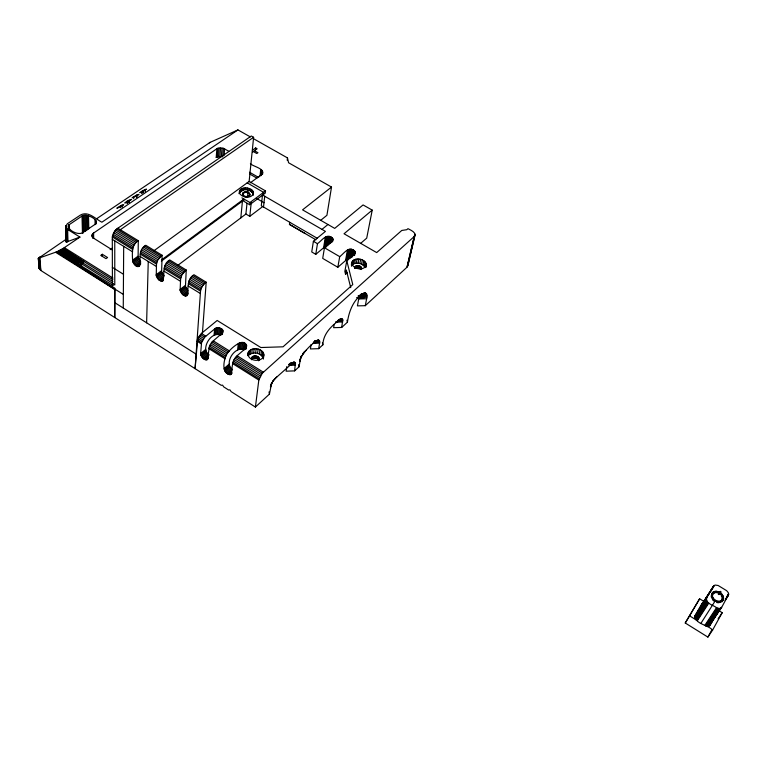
<?xml version="1.0" encoding="UTF-8"?>
<svg xmlns="http://www.w3.org/2000/svg" width="767" height="767" viewBox="0 0 767 767"><rect width="100%" height="100%" fill="white"/><g stroke="black" fill="none" stroke-linecap="round" stroke-linejoin="round"><path stroke-width="1.15" d="M114.772 317.5L114.877 288.2L56.528 251.902L38.35 258.335L65.914 239.409M250.406 163.611C252.736 166.621 266.091 168.558 261.72 174.483L250.243 182.862M720.702 591.817C719.609 596.985 716.493 593.84 720.108 591.453C723.06 591.827 714.978 598.155 720.108 591.453M317.519 238.441L261.298 205.729L262.496 194.962L325.438 231.394L313.396 241.298L311.738 251.969L315.774 254.337L317.461 243.676C321.431 241.059 325.687 233.877 331.296 237.108C336.991 241.116 326.301 245.076 324.46 247.751L322.706 258.402L337.825 267.271L339.714 256.648C343.616 253.973 347.806 246.677 353.443 249.946C359.196 253.925 348.669 258.057 346.799 260.78L352.782 284.576L283.042 346.809L260.838 347.528L217.166 320.472L201.414 333.424L197.713 338.544L195.086 368.668L196.103 354.124L123.257 308.027L123.688 246.341M162.105 255.267L157.887 259.745L156.497 264.088L156.238 275.756L158.798 279.878L164.167 275.832L161.626 271.719L162.105 255.267L145.768 245.277C137.993 249.476 140.84 259.428 139.431 266.235C136.353 267.75 133.391 263.867 132.653 261.183C132.298 254.28 131.09 244.798 138.281 240.704L117.859 228.221M246.801 345.716L245.804 348.208L237.089 355.754L234.117 359.493L232.871 362.34L230.982 374.488C221.318 374.795 223.331 360.643 226.543 354.738C229.41 348.755 247.003 333.837 246.428 348.956M242.669 194.693C242.976 191.338 248.863 191.855 249.735 194.693L249.476 195.844C251.892 190.59 239.755 190.667 243.35 195.844L242.727 193.543M712.744 593.629L712.485 596.688L711.613 598.03C709.945 593.696 714.537 589.487 718.66 591.951C717.634 592.833 711.834 591.079 711.651 595.413L714.106 591.606M135.232 265.305L140.668 261.346L138.108 257.242L138.281 240.704M145.299 191.616L145.346 189.478L146.507 189.181L139.815 192.718L145.346 189.478M146.622 322.802L148.252 261.451M186.247 270.022L182.057 274.567L180.609 278.91L180.13 290.52L182.68 294.653L187.982 290.511L185.451 286.398L186.247 270.022L169.699 259.908C162.048 264.193 164.656 274.049 163.083 280.856L161.664 281.288L158.798 279.878M127.082 203.351L127.178 201.165C140.773 194.76 117.485 207.684 127.178 201.165L127.37 203.322M365.744 267.587C369.608 257.664 349.244 255.306 351.602 266.254M142.144 193.15L142.259 190.983M311.143 344.517L310.405 348.937L318.708 348.659L319.772 341.89L318.526 340.117C311.948 343.252 306.369 349.321 302.236 355.409L301.469 355.859L300.242 359.944L299.063 366.779L294.633 370.873L286.11 371.19L286.8 366.588M202.402 333.386L206.189 282.208L193.946 274.72C186.429 279.092 188.787 288.862 187.052 295.669L185.585 296.081L182.68 294.653M294.633 370.873L295.41 362.935L294.221 362.168L290.127 363.366M128.99 202.315L129.134 200.158L129.23 202.373M293.291 362.379L275.641 378.073L271.719 382.896L269.409 394.133L255.411 407.056L231.078 391.573L229.947 389.837L228.624 390.01L223.705 386.875L222.574 385.139L221.26 385.322L40.785 270.454L38.916 267.597L38.35 258.335M196.103 354.124L200.36 293.512C200.187 289.044 202.546 284.73 206.189 282.208M136.603 197.157L136.766 195.01C145.931 191.788 122.797 202.641 136.766 195.01L136.842 197.215M200.628 353.635L201.568 342.667L204.693 337.173L215.537 328.238L219.094 327.797L222.209 329.302L223.092 330.98L222.718 332.705L212.171 341.852L209.525 345.965L207.397 359.589C204.06 360.758 200.753 356.76 200.628 353.635L205.69 349.388C205.24 342.12 212.929 331.708 220.762 335.15L221.347 328.621M222.008 147.945L221.327 156.602L216.227 157.436L216.869 148.76L217.914 148.232L223.379 148.299L228.739 151.214M217.262 156.899L217.914 148.232M218.518 156.573L219.18 147.906M219.899 156.468L220.57 147.81M222.698 156.957L223.379 148.299M721.718 607.263L720.012 608.499L716.972 608.068L705.381 625.604L707.414 626.121L709.523 625.441L721.718 607.263L728.612 594.55L728.353 592.747L726.675 590.695L718.133 585.489L715.132 585.058L713.444 586.256L695.362 615.69C694.173 623.964 708.43 624.894 712.572 630.119L707.883 637.089L685.247 623.005L699.629 598.787L704.681 601.922M224.089 155.337L224.606 148.846M214.079 335.342L214.626 328.803M214.981 334.776L215.537 328.238M216.073 334.402L216.63 327.864M217.282 334.249L217.847 327.72M218.518 334.335L219.094 327.797M114.743 317.528L114.782 289.044L57.602 251.423L56.528 251.902L114.753 289.255M219.707 334.633L220.282 328.103M221.711 334.738L222.209 329.302M222.411 334.46L222.804 330.107M722.84 598.107L722.217 599.995L719.686 602.507L721.335 601.338L722.84 598.107C718.545 590.245 722.667 593.044 723.578 598.5C722.207 605.173 711.987 601.376 711.565 595.873L712.37 594.55M239.477 190.925L239.141 193.696L240.397 191.108L243.906 189.67L247.425 189.746L250.656 190.906L252.813 192.872L253.359 195.154L253.474 192.364C251.672 186.525 238.623 185.93 239.553 193.207C242.008 198.212 253.206 199.027 253.474 192.364M240.1 189.909L239.898 192.105L240.397 191.108M240.148 191.875L240.205 191.328M240.675 190.925L240.627 191.472L241.231 190.571M240.915 191.242L241.126 189.046M716.972 608.068C714.365 605.316 705.026 603.744 706.704 598.049M120.582 207.732L120.774 205.69C131.617 201.443 107.754 213.245 120.774 205.69M241.979 190.743L242.027 190.197M242.468 188.404L242.257 190.6L243.618 190.293M242.487 190.561L242.545 190.015M242.928 193.543L242.986 192.996M177.656 265.478L240.819 217.895L242.525 200.177M242.986 195.451L243.216 193.092M243.407 193.063L243.455 192.517M243.906 189.67L244.069 188.02M244.069 192.699L244.127 192.153M244.884 192.479L244.932 191.932M243.407 195.297L244.798 196.688L244.002 196.323M245.718 189.602L245.804 187.915M245.785 192.402L245.833 191.855M227.578 374.028L232.554 369.684C223.456 363.318 234.798 345.62 244.28 349.8L244.999 343.309M245.699 196.918L244.855 196.141M246.706 192.479L246.763 191.932M246.629 196.994L249.534 195.297M247.367 190.293L247.588 188.107M128.281 202.517L128.492 200.475L128.53 202.536M247.597 192.709L247.655 192.162M153.764 250.876L249.131 181.443L253.618 137.283L251.317 135.989L116.747 228.988L114.523 231.183L112.298 236.926L112.423 287.558L123.372 294.442M240.819 217.895L245.91 214.031L246.974 203.428M247.53 196.918L248.153 191.645M248.403 193.073L248.45 192.527M252.717 152.019L252.937 149.862L255.66 147.945L257.137 148.779L254.414 150.706L257.952 152.71L256.782 153.534L253.244 151.521M248.393 196.141L248.345 196.688L249.007 196.323M249.074 190.753L249.294 188.557M249.045 193.552L249.102 193.006M249.505 194.099L249.563 193.552M249.726 195.288L249.793 194.147M250.598 191.453L250.828 189.267M161.444 259.984L243.887 199.008L243.676 201.203L249.716 204.731L249.946 202.536L265.526 190.906L249.131 181.443M255.334 151.176L255.66 147.945M251.854 192.364L252.084 190.168M245.91 214.031L249.802 216.323L251.231 202.593M252.755 193.418L252.985 191.223M237.597 350.02L238.278 343.52M276.762 376.942L273.081 380.614L271.643 384.046L271.719 382.896M238.489 349.436L239.179 342.945M239.572 349.062L240.263 342.561M240.78 348.899L241.48 342.408M260.023 175.979L260.722 169.517M334.22 324.374L333.616 327.682L341.698 327.451L342.763 319.724L341.766 318.851L338.669 319.714M242.017 348.975L242.727 342.485M261.154 175.624L261.739 170.245M262.103 174.32L262.458 171.099M243.216 349.282L243.925 342.791M262.592 174.157L262.822 172.009M245.267 349.407L245.871 344M143.295 192.67L143.563 190.293L143.582 192.354M246.121 348.065L246.485 344.824M263.349 194.53L263.599 192.344L247.185 182.862M263.512 207.013L264.73 196.256M265.526 190.906L265.277 193.092L249.716 204.731M247.674 355.639C247.118 346.502 262.688 346.569 263.886 354.766C263.043 363.107 247.77 361.64 247.914 353.482M248 355.322L248.364 352.082M249.285 350.835L248.786 355.159C252.88 351.507 260.54 352.59 263.014 357.623L263.57 353.309M250.119 354.153L250.617 349.829M251.768 353.434L252.276 349.11M251.701 357.47L251.442 359.618C253.168 357.259 257.29 357.662 258.795 360.068L259.064 357.921C257.491 354.651 250.195 355.466 251.672 359.694M251.969 358.994L252.228 356.847M252.707 358.505L252.966 356.358M253.647 353.05L254.165 348.726M253.618 358.179L253.867 356.032M254.615 358.045L254.874 355.898M255.632 353.031L256.149 348.707M255.66 358.112L255.919 355.965M256.657 358.371L256.916 356.224M257.597 353.366L258.124 349.052M257.549 358.803L257.817 356.655M258.278 359.378L258.546 357.23M259.428 354.047L259.955 349.733M261.001 355.035L261.537 350.711M255.411 407.056L258.824 380.048L262.285 373.241L414.17 236.572C417.296 232.698 410.393 229.995 407.958 228.662L406.798 229.697L401.764 230.455L376.683 252.583L344.038 233.762L372.225 210.12L363.069 204.933L334.709 228.384L302.572 209.851L331.517 187.062L288.565 162.748L287.481 157.906L253.426 138.654M262.218 356.243L262.765 351.928M287.194 160.226L287.481 157.906M263.34 359.081L263.886 354.766M723.156 600.034L721.987 601.817L722.696 599.842L722.265 597.522L723.156 596.18M315.899 239.803L289.437 224.386L289.725 222.267M216.869 148.76L92.654 233.695L91.935 235.718L92.893 237.732L112.231 249.879M358.572 295.698L358.985 297.567L357.422 305.87L365.293 305.688L366.99 296.934L366.703 294.202L365.332 292.984L361.257 293.982M331.517 187.062L326.924 215.297L320.443 220.532M68.158 225.814C68.349 230.57 78.119 235.45 82.663 232.737L95.3 224.185C100.141 219.784 85.971 212.986 82.021 216.035L68.589 225.095L68.244 228.144M315.774 254.337L323.578 247.808L325.333 237.156M323.578 247.808L324.345 247.338L326.1 236.696M324.345 247.338L325.285 247.041L327.039 236.399M328.113 236.294L326.339 246.926L325.285 247.041M327.643 245.833L329.225 236.38M329.12 243.753L330.309 236.658M330.299 243.014L331.296 237.108M331.306 242.43L332.111 237.703M332.101 241.941L332.705 238.393M332.629 241.5L333.031 239.141M318.708 348.659L322.869 344.824C323.156 333.396 332.255 325.026 340.951 318.995L338.889 319.657M40.047 258.086L40.785 270.454L39.309 258.335L39.779 269.62L38.762 258.46L39.146 268.642L38.446 258.46L38.916 267.597L39.04 264.337M337.825 267.271L345.524 260.607L347.47 250.013M345.524 260.607L346.281 260.128L348.228 249.534M346.799 260.78L344.843 271.384L345.543 274.202L347.336 272.621M346.281 260.128L347.211 259.821L349.167 249.227M345.543 274.202L346.32 269.984L350.73 287.635M350.241 249.122L348.276 259.706L347.211 259.821M349.599 258.613L351.353 249.208M301.469 355.859L299.945 361.247L299.523 359.148M350.902 257.722L352.446 249.486M352.111 257.003L353.443 249.946M351.756 263.829L352.158 261.7M353.376 255.248L354.268 250.541M352.887 260.655L352.082 264.912C355.878 261.748 362.475 263.052 364.996 267.232L365.84 262.985M354.201 254.769L354.872 251.24M354.546 255.526L355.217 251.998M353.203 264.069L354.009 259.812M354.632 263.484L355.447 259.227M354.872 268.517L355.274 266.398C357.374 264.788 361.612 265.804 361.813 268.709M356.291 263.186L357.106 258.93M355.907 265.996L355.505 268.105L359.023 268.057L361.056 269.533M356.291 267.846L356.693 265.727M357.173 267.75L357.585 265.631M358.064 263.196L358.889 258.949M341.698 327.451L347.432 322.169C348.966 311.057 353.875 298.44 364.296 293.004M358.112 267.817L358.525 265.708M359.023 268.057L359.435 265.938M359.848 263.522L360.672 259.275M359.857 268.44L360.269 266.322M360.548 268.939L360.96 266.83M361.525 264.136L362.36 259.879M372.225 210.12L366.712 238.144L360.461 243.523M363.002 264.989L363.846 260.742M364.181 266.044L365.034 261.806M365.591 267.415L366.223 264.232M365.293 305.688L407.018 267.194L414.17 236.572M414.928 233.897L407.018 267.194M407.632 266.408L414.794 235.785M407.891 265.487L415.052 234.865M80.803 266.782L83.795 261.451L112.893 279.677M366.166 265.459C363.606 271.01 354.095 269.351 352.005 264.126M250.33 136.91L237.943 129.911L101.886 222.209C95.587 219.065 88.205 210.589 80.43 215.076L67.323 223.763L65.617 226.591L67.563 229.41L79.941 237.089L66.326 242.065L66.643 241.375M718.209 593.131L718.554 592.479M720.155 594.396L720.577 593.629L720.136 594.31M707.883 637.089L711.843 629.928M712.572 630.119L722.217 612.68L719.504 611.011M716.407 614.099L710.347 624.98A4.592 3.413 34.9 0 1 706.388 626.255M713.358 618.864L709.523 625.441M715.208 600.868L701.134 622.996M695.362 615.69L713.684 585.911M685.247 623.005L699.629 598.787M39.702 265.555L39.107 266.542L38.954 264.423M702.073 603.955L713.972 585.624M702.601 603.332L714.317 585.384M702.936 603.092L705.218 599.947M707.116 596.994L709.015 594.042M710.28 592.076L712.811 588.145M695.19 616.074L706.522 598.442M695.075 616.486L706.417 598.845M695.036 616.917L706.378 599.286M695.055 617.368L706.407 599.736M695.142 617.828L706.503 600.206M695.305 618.288L706.656 600.666M695.516 618.748L706.886 601.127M712.696 592.431L711.469 594.157L714.384 592.709M712.246 593.447L713.118 592.105M695.794 619.19L707.174 601.577M712.716 593.169L713.588 591.827M696.129 619.611L707.51 601.999M711.881 594.971L713.809 592.584M711.421 596.4L712.284 595.058M713.789 592.795L714.662 591.453M712.936 593.926L714.269 592.345M696.503 620.004L707.903 602.392M711.412 596.927L712.275 595.585M715.256 591.357L713.396 593.687M711.469 597.474L712.342 596.132M708.324 602.757L696.925 620.359L689.734 615.949M715.007 592.68L715.879 591.328M697.385 620.676L708.804 603.083M715.64 592.709L716.522 591.367M712.965 597.79L712.438 599.669L713.31 598.327L712.485 596.688M716.292 592.805L717.174 591.462M712.84 600.178L713.713 598.835L713.31 598.327M718.123 593.15L718.794 592.201M713.789 601.107L714.671 599.765L713.713 598.835M718.439 594.118L720.28 591.434M718.631 594.147L720.386 591.453M718.727 594.185L720.558 591.568M718.88 594.329L720.683 591.731M720.271 594.042L720.712 593.37L720.453 594.022M716.752 602.584L717.634 601.242L720.568 601.175M722.13 594.492L721.248 595.834L721.651 596.381L722.533 595.039M717.375 602.699L718.257 601.357M717.989 602.747L718.871 601.414M721.987 596.947L722.878 595.604M718.583 602.737L719.465 601.395M719.149 602.651L720.031 601.318M721.92 598.902L723.367 596.774M704.883 625.326L716.464 607.79M720.175 602.306L721.057 600.964M722.619 598.691L723.511 597.359M720.616 602.037L721.507 600.695M721.9 599.967L722.792 598.624M721.009 601.712L722.667 599.113M721.335 601.338L722.217 599.995M722.696 599.276L723.578 597.934M722.696 599.842L723.578 598.5M722.619 600.379L723.511 599.037M705.88 625.814L717.481 608.289M722.485 600.897L723.367 599.554M706.388 625.977L718.008 608.452M706.906 626.083L718.526 608.557M727.317 595.623L728.612 593.668M707.414 626.121L719.043 608.595M726.704 597.052L728.65 594.118M726.023 598.461L728.612 594.55M725.918 598.864L728.516 594.952M707.903 626.102L719.542 608.576M725.093 600.225L728.343 595.336M708.363 626.025L720.012 608.499M708.794 625.882L720.443 608.365M709.178 625.69L720.846 608.164M718.094 618.816L722.217 612.68M301.095 356.607L301.412 356.971L303.78 352.293L306.359 350.088M355.274 266.398L354.699 268.172M258.527 360.768L259.323 359.426L259.064 357.921M229.486 374.785L231.97 372.609M230.321 374.766L231.97 373.318M228.556 374.526L231.874 371.631M225.757 372.417L230.733 368.083M226.62 373.308L231.596 368.965M224.204 369.387L229.189 365.063M224.501 370.394L229.486 366.06M225.028 371.429L230.014 367.096M224.156 368.486L229.141 364.152M205.959 359.905L208.471 357.777M206.764 359.876L208.442 358.457M203.13 358.457L208.173 354.201L209.113 354.91L204.08 359.167M205.038 359.656L208.394 356.818M201.539 356.578L206.591 352.331L205.69 349.388M202.267 357.575L207.311 353.319L208.173 354.201M200.695 354.546L205.748 350.298M201.002 355.543L206.055 351.305M302.802 353.635L304.211 352.446M321.977 229.391L327.96 224.491M183.658 295.372L188.068 291.93M184.646 295.861L188.174 293.099M185.585 296.081L188.231 294.01M181.789 293.732L187.09 289.6M180.466 291.594L185.777 287.472M181.031 292.697L186.343 288.565M180.053 289.533L185.374 285.41M180.13 290.52L185.451 286.398M159.766 280.597L163.342 277.903M160.744 281.077L163.419 279.054M161.664 281.288L163.448 279.936M249.802 216.323L262.381 206.812M157.916 278.967L163.285 274.931M156.238 275.756L161.626 271.719M156.583 276.839L161.962 272.803M157.158 277.932L162.527 273.896M156.142 274.768L161.53 270.732M161.396 261.106L243.781 200.101M137.149 266.485L140.764 263.848M138.05 266.686L139.853 265.363M136.19 266.015L140.706 262.717M133.592 263.369L139.028 259.409M134.35 264.394L139.786 260.444M132.538 260.195L137.993 256.245M132.653 261.183L138.108 257.242M133.017 262.266L138.453 258.326M39.433 257.271L40.191 256.724M110.112 249.63L112.059 248.259M102.327 254.28L100.755 255.382L106.009 258.652L107.581 257.539L102.327 254.28L102.347 256.514M120.323 229.726L253.618 137.283M216.227 157.436L218.154 156.104M113.305 285.554L57.602 251.423L63.431 248.268L79.941 237.089M96.584 218.768L210.1 142.374L237.943 129.911M209.362 142.854L210.1 142.374M272.601 381.362L273.455 380.883M314.528 341.277L317.653 340.289L314.691 341.2M361.142 294.307L365.332 292.984L361.267 294.135M338.611 319.849L341.766 318.851L338.487 319.839M314.384 341.555L316.618 340.845L314.528 341.44M315.323 341.104L318.526 340.117L315.189 341.104M359.656 295.372L366.147 293.387L360.327 294.758M289.897 363.481L294.221 362.168L291.959 362.829M356.559 297.73L358.496 297.155M337.931 320.385L342.379 319.101L338.966 319.983M313.53 341.948L319.197 340.337L315.122 341.373M290.329 363.654L294.94 362.36L290.789 363.414M338.142 320.846L342.763 319.724L338.094 320.654M314.451 342.178L319.618 340.932L314.393 341.967M289.092 364.459L295.41 362.935L289.006 364.21M359.733 295.487L366.703 294.202L358.908 296.465L366.99 295.4L358.985 297.567L366.99 296.934L358.812 298.948L366.722 298.766M313.444 343.031L319.772 341.89L313.463 342.667M289.13 365.054L295.611 363.874L289.14 364.689M335.812 321.958L342.887 320.692L337.02 321.402M358.112 295.899L360.107 295.554M289.111 365.36L295.535 365.13M312.524 343.367L319.666 343.137M335.793 322.13L342.753 321.939M245.756 196.371L246.686 196.448M717.634 601.242L714.671 599.765M249.543 172.23L258.767 177.541M249.754 174.032L256.926 178.155M256.859 198.586L263.992 202.728M289.437 224.386L304.72 233.264M241.931 197.867L249.946 202.536M313.396 241.298L317.461 243.676M324.46 247.751L339.714 256.648M112.864 281.508L61.187 249.591L81.877 263.982L58.762 250.867L81.206 265.401M116.747 228.988L137.178 241.48M144.675 246.073L161.022 256.063M168.615 260.713L185.173 270.837M192.872 275.545L205.125 283.042M115.596 229.956L136.037 242.458M143.534 247.051L159.891 257.06M167.484 261.71L184.051 271.854M191.75 276.561L204.012 284.068M114.523 231.183L134.963 243.705M142.461 248.297L158.817 258.316M166.42 262.976L182.987 273.119M190.686 277.836L202.948 285.353M113.602 232.593L134.033 245.124M141.531 249.726L157.887 259.745M165.49 264.404L182.057 274.567M189.756 279.284L202.009 286.8M112.893 234.088L133.314 246.629M140.812 251.221L157.158 261.259M164.752 265.919L181.319 276.082M189.008 280.799L201.261 288.315M112.442 235.565L132.864 248.105M140.351 252.707L156.689 262.736M164.272 267.395L180.82 277.558M188.509 282.285L200.753 289.801M112.298 236.926L132.691 249.457M140.179 254.059L156.497 264.088M164.08 268.747L180.609 278.91M188.298 283.627L200.523 291.144M112.298 239.333L132.662 251.864M140.131 256.456L156.42 266.475M163.985 271.135L180.485 281.288M188.155 286.005L200.36 293.512M112.356 267.357L123.497 274.289M64.37 247.655L112.941 278.057M201.414 333.424L205.757 336.147M213.236 340.826L229.525 351.018M237.089 355.754L263.33 372.177M200.35 334.45L204.693 337.173M212.171 341.852L228.47 352.063M236.035 356.799L262.285 373.241M199.324 335.706L203.677 338.429M211.146 343.108L227.454 353.328M235.018 358.074L261.279 374.536M59.979 250.243L112.979 283.493M198.423 337.096L202.776 339.829M210.244 344.517L226.543 354.738M234.117 359.493L260.368 375.955M112.404 283.474L114.782 284.96L114.762 240.848M197.713 338.544L202.057 341.267M209.525 345.965L225.814 356.195M233.389 360.941L259.62 377.422M197.224 339.934L201.568 342.667M209.036 347.355L225.316 357.585M232.871 362.34L259.093 378.812M55.588 252.276L114.734 289.456M197.004 341.181L201.347 343.913M208.806 348.602L225.067 358.822M232.622 363.577L258.824 380.048M114.753 302.658L123.257 308.027M63.431 248.268L83.795 261.451L62.357 248.92L82.759 262.63M206.591 352.331L207.311 353.319M346.962 320.223L347.432 322.169M322.418 342.801L322.869 344.824M298.641 364.68L299.063 366.779M269.025 391.937L269.409 394.133M38.724 261.259L38.484 258.086L38.916 267.597M122.02 205.096L122.145 207.195M66.336 235.728L65.789 225.556L66.307 241.72M141.646 191.328L141.742 193.389M66.202 241.95L65.617 226.591L66.326 242.065L65.866 227.626L66.681 242.046L66.537 228.585L67.247 241.902L67.563 229.41L68.004 241.634M69.308 224.472L69.509 230.273M68.589 225.095L68.714 228.576M82.021 216.035L82.462 233.398M84.044 215.259L84.428 231.461M82.951 215.556L83.373 232.919M85.233 215.163L85.597 231.356M88.531 216.006L88.79 228.719M87.553 215.546L87.841 229.419M86.422 215.259L86.757 230.292M92.654 233.695L92.73 238.173M92.088 234.673L92.126 236.907M95.041 219.995L95.108 224.616M93.584 232.861L93.679 238.451M133.631 196.707L133.669 198.72M96.316 221.318L96.345 223.628M95.808 220.608L95.856 224.069M695.89 619.746A4.573 3.413 34.5 0 1 695.065 615.518L702.035 603.408A4.525 3.356 34.1 0 1 704.087 602.411M270.713 385.13L270.473 387.076L271.336 383.663L270.962 385.609L270.713 385.13M720.894 593.351L720.357 594.022L720.894 593.351"/></g></svg>
